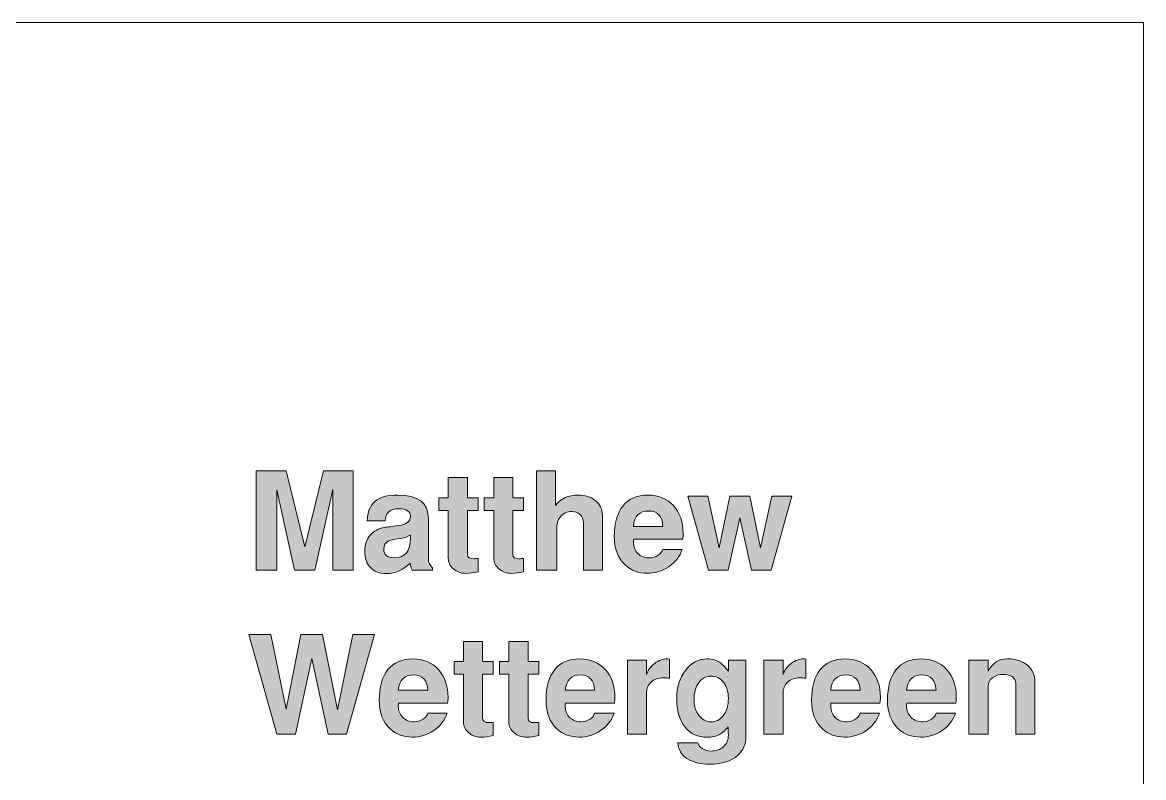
# Model space of a CAD drawing. Header units: inches. Extents: x 1.03 to 7.31, y -7.43 to -0.85.
# Drawn here: x 5.94 to 7.309, y -1.769 to -0.848 of the extents above; entities that cross this region are included whole.
import ezdxf

# ---------------------------------------------------------------- set-up
doc = ezdxf.new("R2010")
doc.units = ezdxf.units.IN
doc.header["$MEASUREMENT"] = 0
doc.layers.add('Layer 1', color=7, linetype='Continuous')

# ---------------------------------------------------------------- blocks, each defined once
blk = doc.blocks.new('block 15')
at = {"layer": 'Layer 1', "true_color": 0xed1f24}
h = blk.add_hatch(color=240, dxfattribs=at)
h.dxf.hatch_style = 2
h.paths.add_polyline_path([(6.3436, -1.5163), (6.3186, -1.5163), (6.3186, -1.4176), (6.2969, -1.5163), (6.2719, -1.5163), (6.2502, -1.4181), (6.2502, -1.5163), (6.2252, -1.5163), (6.2252, -1.3948), (6.2618, -1.3948), (6.2844, -1.4878), (6.3072, -1.3948), (6.3436, -1.3948)])
h = blk.add_hatch(color=240, dxfattribs=at)
h.dxf.hatch_style = 2
edge = h.paths.add_edge_path()
edge.add_spline(control_points=[(6.6479, -1.5163), (6.6479, -1.5163), (6.6246, -1.5163), (6.6246, -1.5163), (6.6246, -1.5163), (6.6246, -1.4587), (6.6246, -1.4587), (6.6246, -1.4543), (6.6232, -1.4509), (6.6206, -1.4484), (6.6179, -1.4459), (6.6145, -1.4446), (6.6104, -1.4446), (6.6052, -1.4446), (6.6008, -1.4464), (6.5974, -1.4501), (6.5939, -1.4537), (6.5922, -1.4582), (6.5922, -1.4637), (6.5922, -1.4637), (6.5922, -1.5163), (6.5922, -1.5163), (6.5922, -1.5163), (6.5672, -1.5163), (6.5672, -1.5163), (6.5672, -1.5163), (6.5672, -1.3948), (6.5672, -1.3948), (6.5672, -1.3948), (6.5906, -1.3948), (6.5906, -1.3948), (6.5906, -1.3948), (6.5906, -1.4373), (6.5906, -1.4373), (6.5969, -1.4288), (6.6062, -1.4245), (6.6186, -1.4245), (6.6267, -1.4245), (6.6335, -1.4266), (6.6391, -1.431), (6.6449, -1.4356), (6.6479, -1.4417), (6.6479, -1.4493), (6.6479, -1.4493), (6.6479, -1.5163), (6.6479, -1.5163)], knot_values=[0, 0, 0, 0, 1, 1, 1, 2, 2, 2, 3, 3, 3, 4, 4, 4, 5, 5, 5, 6, 6, 6, 7, 7, 7, 8, 8, 8, 9, 9, 9, 10, 10, 10, 11, 11, 11, 12, 12, 12, 13, 13, 13, 14, 14, 14, 15, 15, 15, 15], degree=3, periodic=1)
h = blk.add_hatch(color=240, dxfattribs=at)
h.dxf.hatch_style = 2
edge = h.paths.add_edge_path()
edge.add_spline(control_points=[(6.4961, -1.5181), (6.4906, -1.5195), (6.4857, -1.5201), (6.4812, -1.5201), (6.4753, -1.5201), (6.4703, -1.5183), (6.4661, -1.5147), (6.4618, -1.5111), (6.4597, -1.5068), (6.4597, -1.5018), (6.4597, -1.5018), (6.4597, -1.4433), (6.4597, -1.4433), (6.4597, -1.4433), (6.4482, -1.4433), (6.4482, -1.4433), (6.4482, -1.4433), (6.4482, -1.4278), (6.4482, -1.4278), (6.4482, -1.4278), (6.4597, -1.4278), (6.4597, -1.4278), (6.4597, -1.4278), (6.4597, -1.4033), (6.4597, -1.4033), (6.4597, -1.4033), (6.4831, -1.4033), (6.4831, -1.4033), (6.4831, -1.4033), (6.4831, -1.4278), (6.4831, -1.4278), (6.4831, -1.4278), (6.4961, -1.4278), (6.4961, -1.4278), (6.4961, -1.4278), (6.4961, -1.4433), (6.4961, -1.4433), (6.4961, -1.4433), (6.4831, -1.4433), (6.4831, -1.4433), (6.4831, -1.4433), (6.4831, -1.4971), (6.4831, -1.4971), (6.4831, -1.5006), (6.4857, -1.5023), (6.4909, -1.5023), (6.4921, -1.5022), (6.4938, -1.5021), (6.4961, -1.502), (6.4961, -1.502), (6.4961, -1.5181), (6.4961, -1.5181)], knot_values=[0, 0, 0, 0, 1, 1, 1, 2, 2, 2, 3, 3, 3, 4, 4, 4, 5, 5, 5, 6, 6, 6, 7, 7, 7, 8, 8, 8, 9, 9, 9, 10, 10, 10, 11, 11, 11, 12, 12, 12, 13, 13, 13, 14, 14, 14, 15, 15, 15, 16, 16, 16, 17, 17, 17, 17], degree=3, periodic=1)
h = blk.add_hatch(color=240, dxfattribs=at)
h.dxf.hatch_style = 2
edge = h.paths.add_edge_path()
edge.add_spline(control_points=[(6.5516, -1.5181), (6.5461, -1.5195), (6.5412, -1.5201), (6.5367, -1.5201), (6.5308, -1.5201), (6.5258, -1.5183), (6.5216, -1.5147), (6.5173, -1.5111), (6.5152, -1.5068), (6.5152, -1.5018), (6.5152, -1.5018), (6.5152, -1.4433), (6.5152, -1.4433), (6.5152, -1.4433), (6.5037, -1.4433), (6.5037, -1.4433), (6.5037, -1.4433), (6.5037, -1.4278), (6.5037, -1.4278), (6.5037, -1.4278), (6.5152, -1.4278), (6.5152, -1.4278), (6.5152, -1.4278), (6.5152, -1.4033), (6.5152, -1.4033), (6.5152, -1.4033), (6.5386, -1.4033), (6.5386, -1.4033), (6.5386, -1.4033), (6.5386, -1.4278), (6.5386, -1.4278), (6.5386, -1.4278), (6.5516, -1.4278), (6.5516, -1.4278), (6.5516, -1.4278), (6.5516, -1.4433), (6.5516, -1.4433), (6.5516, -1.4433), (6.5386, -1.4433), (6.5386, -1.4433), (6.5386, -1.4433), (6.5386, -1.4971), (6.5386, -1.4971), (6.5386, -1.5006), (6.5412, -1.5023), (6.5464, -1.5023), (6.5476, -1.5022), (6.5493, -1.5021), (6.5516, -1.502), (6.5516, -1.502), (6.5516, -1.5181), (6.5516, -1.5181)], knot_values=[0, 0, 0, 0, 1, 1, 1, 2, 2, 2, 3, 3, 3, 4, 4, 4, 5, 5, 5, 6, 6, 6, 7, 7, 7, 8, 8, 8, 9, 9, 9, 10, 10, 10, 11, 11, 11, 12, 12, 12, 13, 13, 13, 14, 14, 14, 15, 15, 15, 16, 16, 16, 17, 17, 17, 17], degree=3, periodic=1)
h = blk.add_hatch(color=240, dxfattribs=at)
h.dxf.hatch_style = 2
edge = h.paths.add_edge_path()
edge.add_spline(control_points=[(6.4406, -1.5163), (6.4406, -1.5163), (6.4157, -1.5163), (6.4157, -1.5163), (6.4146, -1.5145), (6.4138, -1.5116), (6.4132, -1.5075), (6.4047, -1.516), (6.3951, -1.5203), (6.3844, -1.5203), (6.3757, -1.5203), (6.3691, -1.5179), (6.3646, -1.5131), (6.36, -1.5082), (6.3577, -1.5014), (6.3577, -1.4925), (6.3577, -1.4851), (6.3599, -1.4789), (6.3642, -1.4736), (6.3686, -1.4684), (6.3744, -1.4653), (6.3817, -1.4641), (6.3852, -1.4637), (6.391, -1.4629), (6.3992, -1.4618), (6.4041, -1.461), (6.4076, -1.4598), (6.4098, -1.4582), (6.412, -1.4566), (6.4132, -1.454), (6.4134, -1.4505), (6.4137, -1.4444), (6.4089, -1.4413), (6.3989, -1.4413), (6.3884, -1.4413), (6.3831, -1.4462), (6.3827, -1.456), (6.3827, -1.456), (6.3606, -1.456), (6.3606, -1.456), (6.361, -1.4453), (6.3642, -1.4374), (6.3701, -1.4322), (6.3761, -1.4271), (6.3854, -1.4245), (6.3981, -1.4245), (6.4229, -1.4245), (6.4354, -1.4341), (6.4354, -1.4533), (6.4354, -1.4533), (6.4354, -1.5031), (6.4354, -1.5031), (6.4354, -1.507), (6.4371, -1.5104), (6.4406, -1.5133), (6.4406, -1.5133), (6.4406, -1.5163), (6.4406, -1.5163)], knot_values=[0, 0, 0, 0, 1, 1, 1, 2, 2, 2, 3, 3, 3, 4, 4, 4, 5, 5, 5, 6, 6, 6, 7, 7, 7, 8, 8, 8, 9, 9, 9, 10, 10, 10, 11, 11, 11, 12, 12, 12, 13, 13, 13, 14, 14, 14, 15, 15, 15, 16, 16, 16, 17, 17, 17, 18, 18, 18, 19, 19, 19, 19], degree=3, periodic=1)
edge = h.paths.add_edge_path()
edge.add_spline(control_points=[(6.4134, -1.477), (6.4134, -1.477), (6.4134, -1.4735), (6.4134, -1.4735), (6.41, -1.4754), (6.4066, -1.4765), (6.4032, -1.477), (6.395, -1.478), (6.3896, -1.4792), (6.3868, -1.4806), (6.3828, -1.4825), (6.3809, -1.4859), (6.3809, -1.4906), (6.3809, -1.4975), (6.3852, -1.501), (6.3938, -1.501), (6.4069, -1.501), (6.4134, -1.493), (6.4134, -1.477)], knot_values=[0, 0, 0, 0, 1, 1, 1, 2, 2, 2, 3, 3, 3, 4, 4, 4, 5, 5, 5, 6, 6, 6, 6], degree=3, periodic=1)
h = blk.add_hatch(color=240, dxfattribs=at)
h.dxf.hatch_style = 2
edge = h.paths.add_edge_path()
edge.add_spline(control_points=[(6.7464, -1.4713), (6.7464, -1.474), (6.7462, -1.4764), (6.7459, -1.4785), (6.7459, -1.4785), (6.6861, -1.4785), (6.6861, -1.4785), (6.6858, -1.4791), (6.6857, -1.4802), (6.6857, -1.4816), (6.6857, -1.4875), (6.6875, -1.4923), (6.6912, -1.4959), (6.6948, -1.4995), (6.6995, -1.5013), (6.7054, -1.5013), (6.7092, -1.5013), (6.7128, -1.5002), (6.7161, -1.498), (6.7191, -1.4959), (6.721, -1.4935), (6.7217, -1.4908), (6.7217, -1.4908), (6.7454, -1.4908), (6.7454, -1.4908), (6.7423, -1.4996), (6.7368, -1.5066), (6.729, -1.512), (6.7211, -1.5173), (6.7124, -1.52), (6.7027, -1.52), (6.6919, -1.52), (6.6829, -1.5166), (6.6756, -1.5098), (6.6668, -1.5017), (6.6624, -1.4901), (6.6624, -1.475), (6.6624, -1.4587), (6.6659, -1.4463), (6.673, -1.4376), (6.68, -1.4288), (6.6902, -1.4245), (6.7034, -1.4245), (6.7163, -1.4245), (6.7267, -1.4288), (6.7346, -1.4374), (6.7424, -1.446), (6.7464, -1.4573), (6.7464, -1.4713)], knot_values=[0, 0, 0, 0, 1, 1, 1, 2, 2, 2, 3, 3, 3, 4, 4, 4, 5, 5, 5, 6, 6, 6, 7, 7, 7, 8, 8, 8, 9, 9, 9, 10, 10, 10, 11, 11, 11, 12, 12, 12, 13, 13, 13, 14, 14, 14, 15, 15, 15, 16, 16, 16, 16], degree=3, periodic=1)
edge = h.paths.add_edge_path()
edge.add_spline(control_points=[(6.7217, -1.4628), (6.721, -1.4502), (6.7152, -1.444), (6.7042, -1.444), (6.6931, -1.444), (6.687, -1.4502), (6.6857, -1.4628), (6.6857, -1.4628), (6.7217, -1.4628), (6.7217, -1.4628)], knot_values=[0, 0, 0, 0, 1, 1, 1, 2, 2, 2, 3, 3, 3, 3], degree=3, periodic=1)
h = blk.add_hatch(color=240, dxfattribs=at)
h.dxf.hatch_style = 2
h.paths.add_polyline_path([(6.8791, -1.426), (6.8539, -1.5163), (6.8299, -1.5163), (6.8157, -1.4525), (6.8014, -1.5163), (6.7774, -1.5163), (6.7522, -1.426), (6.7764, -1.426), (6.7904, -1.4891), (6.8035, -1.426), (6.8277, -1.426), (6.8409, -1.489), (6.8549, -1.426)])
h = blk.add_hatch(color=240, dxfattribs=at)
h.dxf.hatch_style = 2
h.paths.add_polyline_path([(6.3696, -1.5948), (6.3356, -1.7163), (6.3131, -1.7163), (6.293, -1.6239), (6.273, -1.7163), (6.2504, -1.7163), (6.2164, -1.5948), (6.2429, -1.5948), (6.2616, -1.6858), (6.2797, -1.5948), (6.3062, -1.5948), (6.3244, -1.6868), (6.3431, -1.5948)])
h = blk.add_hatch(color=240, dxfattribs=at)
h.dxf.hatch_style = 2
edge = h.paths.add_edge_path()
edge.add_spline(control_points=[(6.5146, -1.7181), (6.5091, -1.7195), (6.5042, -1.7201), (6.4997, -1.7201), (6.4938, -1.7201), (6.4888, -1.7183), (6.4846, -1.7147), (6.4803, -1.7111), (6.4782, -1.7068), (6.4782, -1.7018), (6.4782, -1.7018), (6.4782, -1.6433), (6.4782, -1.6433), (6.4782, -1.6433), (6.4667, -1.6433), (6.4667, -1.6433), (6.4667, -1.6433), (6.4667, -1.6278), (6.4667, -1.6278), (6.4667, -1.6278), (6.4782, -1.6278), (6.4782, -1.6278), (6.4782, -1.6278), (6.4782, -1.6033), (6.4782, -1.6033), (6.4782, -1.6033), (6.5016, -1.6033), (6.5016, -1.6033), (6.5016, -1.6033), (6.5016, -1.6278), (6.5016, -1.6278), (6.5016, -1.6278), (6.5146, -1.6278), (6.5146, -1.6278), (6.5146, -1.6278), (6.5146, -1.6433), (6.5146, -1.6433), (6.5146, -1.6433), (6.5016, -1.6433), (6.5016, -1.6433), (6.5016, -1.6433), (6.5016, -1.6971), (6.5016, -1.6971), (6.5016, -1.7006), (6.5042, -1.7023), (6.5094, -1.7023), (6.5106, -1.7022), (6.5123, -1.7021), (6.5146, -1.702), (6.5146, -1.702), (6.5146, -1.7181), (6.5146, -1.7181)], knot_values=[0, 0, 0, 0, 1, 1, 1, 2, 2, 2, 3, 3, 3, 4, 4, 4, 5, 5, 5, 6, 6, 6, 7, 7, 7, 8, 8, 8, 9, 9, 9, 10, 10, 10, 11, 11, 11, 12, 12, 12, 13, 13, 13, 14, 14, 14, 15, 15, 15, 16, 16, 16, 17, 17, 17, 17], degree=3, periodic=1)
h = blk.add_hatch(color=240, dxfattribs=at)
h.dxf.hatch_style = 2
edge = h.paths.add_edge_path()
edge.add_spline(control_points=[(6.5701, -1.7181), (6.5646, -1.7195), (6.5597, -1.7201), (6.5552, -1.7201), (6.5493, -1.7201), (6.5443, -1.7183), (6.5401, -1.7147), (6.5358, -1.7111), (6.5337, -1.7068), (6.5337, -1.7018), (6.5337, -1.7018), (6.5337, -1.6433), (6.5337, -1.6433), (6.5337, -1.6433), (6.5222, -1.6433), (6.5222, -1.6433), (6.5222, -1.6433), (6.5222, -1.6278), (6.5222, -1.6278), (6.5222, -1.6278), (6.5337, -1.6278), (6.5337, -1.6278), (6.5337, -1.6278), (6.5337, -1.6033), (6.5337, -1.6033), (6.5337, -1.6033), (6.5571, -1.6033), (6.5571, -1.6033), (6.5571, -1.6033), (6.5571, -1.6278), (6.5571, -1.6278), (6.5571, -1.6278), (6.5701, -1.6278), (6.5701, -1.6278), (6.5701, -1.6278), (6.5701, -1.6433), (6.5701, -1.6433), (6.5701, -1.6433), (6.5571, -1.6433), (6.5571, -1.6433), (6.5571, -1.6433), (6.5571, -1.6971), (6.5571, -1.6971), (6.5571, -1.7006), (6.5597, -1.7023), (6.5649, -1.7023), (6.5661, -1.7022), (6.5678, -1.7021), (6.5701, -1.702), (6.5701, -1.702), (6.5701, -1.7181), (6.5701, -1.7181)], knot_values=[0, 0, 0, 0, 1, 1, 1, 2, 2, 2, 3, 3, 3, 4, 4, 4, 5, 5, 5, 6, 6, 6, 7, 7, 7, 8, 8, 8, 9, 9, 9, 10, 10, 10, 11, 11, 11, 12, 12, 12, 13, 13, 13, 14, 14, 14, 15, 15, 15, 16, 16, 16, 17, 17, 17, 17], degree=3, periodic=1)
h = blk.add_hatch(color=240, dxfattribs=at)
h.dxf.hatch_style = 2
edge = h.paths.add_edge_path()
edge.add_spline(control_points=[(6.4594, -1.6713), (6.4594, -1.674), (6.4592, -1.6764), (6.4589, -1.6785), (6.4589, -1.6785), (6.3991, -1.6785), (6.3991, -1.6785), (6.3988, -1.6791), (6.3987, -1.6802), (6.3987, -1.6816), (6.3987, -1.6875), (6.4005, -1.6923), (6.4042, -1.6959), (6.4078, -1.6995), (6.4125, -1.7013), (6.4184, -1.7013), (6.4222, -1.7013), (6.4258, -1.7002), (6.4291, -1.698), (6.4321, -1.6959), (6.434, -1.6935), (6.4347, -1.6908), (6.4347, -1.6908), (6.4584, -1.6908), (6.4584, -1.6908), (6.4553, -1.6996), (6.4498, -1.7066), (6.442, -1.712), (6.4341, -1.7173), (6.4254, -1.72), (6.4157, -1.72), (6.4049, -1.72), (6.3959, -1.7166), (6.3886, -1.7098), (6.3798, -1.7017), (6.3754, -1.6901), (6.3754, -1.675), (6.3754, -1.6587), (6.3789, -1.6463), (6.386, -1.6376), (6.393, -1.6288), (6.4032, -1.6245), (6.4164, -1.6245), (6.4293, -1.6245), (6.4397, -1.6288), (6.4476, -1.6374), (6.4554, -1.646), (6.4594, -1.6573), (6.4594, -1.6713)], knot_values=[0, 0, 0, 0, 1, 1, 1, 2, 2, 2, 3, 3, 3, 4, 4, 4, 5, 5, 5, 6, 6, 6, 7, 7, 7, 8, 8, 8, 9, 9, 9, 10, 10, 10, 11, 11, 11, 12, 12, 12, 13, 13, 13, 14, 14, 14, 15, 15, 15, 16, 16, 16, 16], degree=3, periodic=1)
edge = h.paths.add_edge_path()
edge.add_spline(control_points=[(6.4347, -1.6628), (6.434, -1.6502), (6.4282, -1.644), (6.4172, -1.644), (6.4061, -1.644), (6.4, -1.6502), (6.3987, -1.6628), (6.3987, -1.6628), (6.4347, -1.6628), (6.4347, -1.6628)], knot_values=[0, 0, 0, 0, 1, 1, 1, 2, 2, 2, 3, 3, 3, 3], degree=3, periodic=1)
h = blk.add_hatch(color=240, dxfattribs=at)
h.dxf.hatch_style = 2
edge = h.paths.add_edge_path()
edge.add_spline(control_points=[(6.6631, -1.6713), (6.6631, -1.674), (6.6629, -1.6764), (6.6626, -1.6785), (6.6626, -1.6785), (6.6027, -1.6785), (6.6027, -1.6785), (6.6025, -1.6791), (6.6024, -1.6802), (6.6024, -1.6816), (6.6024, -1.6875), (6.6042, -1.6923), (6.6078, -1.6959), (6.6115, -1.6995), (6.6162, -1.7013), (6.622, -1.7013), (6.6259, -1.7013), (6.6295, -1.7002), (6.6328, -1.698), (6.6357, -1.6959), (6.6376, -1.6935), (6.6384, -1.6908), (6.6384, -1.6908), (6.6621, -1.6908), (6.6621, -1.6908), (6.6589, -1.6996), (6.6535, -1.7066), (6.6456, -1.712), (6.6378, -1.7173), (6.6291, -1.72), (6.6194, -1.72), (6.6086, -1.72), (6.5996, -1.7166), (6.5922, -1.7098), (6.5834, -1.7017), (6.5791, -1.6901), (6.5791, -1.675), (6.5791, -1.6587), (6.5826, -1.6463), (6.5896, -1.6376), (6.5967, -1.6288), (6.6068, -1.6245), (6.6201, -1.6245), (6.6329, -1.6245), (6.6433, -1.6288), (6.6512, -1.6374), (6.6591, -1.646), (6.6631, -1.6573), (6.6631, -1.6713)], knot_values=[0, 0, 0, 0, 1, 1, 1, 2, 2, 2, 3, 3, 3, 4, 4, 4, 5, 5, 5, 6, 6, 6, 7, 7, 7, 8, 8, 8, 9, 9, 9, 10, 10, 10, 11, 11, 11, 12, 12, 12, 13, 13, 13, 14, 14, 14, 15, 15, 15, 16, 16, 16, 16], degree=3, periodic=1)
edge = h.paths.add_edge_path()
edge.add_spline(control_points=[(6.6384, -1.6628), (6.6377, -1.6502), (6.6319, -1.644), (6.6209, -1.644), (6.6098, -1.644), (6.6036, -1.6502), (6.6024, -1.6628), (6.6024, -1.6628), (6.6384, -1.6628), (6.6384, -1.6628)], knot_values=[0, 0, 0, 0, 1, 1, 1, 2, 2, 2, 3, 3, 3, 3], degree=3, periodic=1)
h = blk.add_hatch(color=240, dxfattribs=at)
h.dxf.hatch_style = 2
edge = h.paths.add_edge_path()
edge.add_spline(control_points=[(6.7296, -1.6481), (6.7264, -1.6478), (6.7242, -1.6476), (6.7227, -1.6476), (6.7162, -1.6476), (6.711, -1.6494), (6.7073, -1.6529), (6.7036, -1.6564), (6.7017, -1.6608), (6.7017, -1.6661), (6.7017, -1.6661), (6.7017, -1.7163), (6.7017, -1.7163), (6.7017, -1.7163), (6.6784, -1.7163), (6.6784, -1.7163), (6.6784, -1.7163), (6.6784, -1.626), (6.6784, -1.626), (6.6784, -1.626), (6.7017, -1.626), (6.7017, -1.626), (6.7017, -1.626), (6.7017, -1.6435), (6.7017, -1.6435), (6.7034, -1.6381), (6.7067, -1.6336), (6.7117, -1.63), (6.7167, -1.6263), (6.7217, -1.6245), (6.7267, -1.6245), (6.7273, -1.6245), (6.7282, -1.6246), (6.7296, -1.6248), (6.7296, -1.6248), (6.7296, -1.6481), (6.7296, -1.6481)], knot_values=[0, 0, 0, 0, 1, 1, 1, 2, 2, 2, 3, 3, 3, 4, 4, 4, 5, 5, 5, 6, 6, 6, 7, 7, 7, 8, 8, 8, 9, 9, 9, 10, 10, 10, 11, 11, 11, 12, 12, 12, 12], degree=3, periodic=1)
h = blk.add_hatch(color=240, dxfattribs=at)
h.dxf.hatch_style = 2
edge = h.paths.add_edge_path()
edge.add_spline(control_points=[(6.8231, -1.7196), (6.8231, -1.7286), (6.8197, -1.7362), (6.8129, -1.7423), (6.805, -1.7494), (6.7937, -1.753), (6.7791, -1.753), (6.7672, -1.753), (6.7578, -1.7507), (6.751, -1.7461), (6.7441, -1.7414), (6.7404, -1.735), (6.7399, -1.7268), (6.7399, -1.7268), (6.7644, -1.7268), (6.7644, -1.7268), (6.7649, -1.7295), (6.7667, -1.7318), (6.7697, -1.7339), (6.7727, -1.7359), (6.7763, -1.737), (6.7804, -1.737), (6.7867, -1.737), (6.7918, -1.7352), (6.7957, -1.7317), (6.7996, -1.7282), (6.8016, -1.7236), (6.8016, -1.7178), (6.8016, -1.7118), (6.8015, -1.7083), (6.8014, -1.7073), (6.7977, -1.7119), (6.7942, -1.715), (6.7908, -1.7168), (6.7868, -1.719), (6.7817, -1.7201), (6.7756, -1.7201), (6.7644, -1.7201), (6.7555, -1.7161), (6.7489, -1.708), (6.742, -1.6995), (6.7386, -1.6879), (6.7386, -1.6731), (6.7386, -1.6594), (6.7421, -1.6478), (6.7493, -1.6385), (6.7564, -1.6291), (6.7653, -1.6245), (6.7758, -1.6245), (6.7817, -1.6245), (6.7868, -1.6259), (6.791, -1.6286), (6.7941, -1.6307), (6.7976, -1.6344), (6.8016, -1.6395), (6.8016, -1.6395), (6.8016, -1.626), (6.8016, -1.626), (6.8016, -1.626), (6.8231, -1.626), (6.8231, -1.626), (6.8231, -1.626), (6.8231, -1.7196), (6.8231, -1.7196)], knot_values=[0, 0, 0, 0, 1, 1, 1, 2, 2, 2, 3, 3, 3, 4, 4, 4, 5, 5, 5, 6, 6, 6, 7, 7, 7, 8, 8, 8, 9, 9, 9, 10, 10, 10, 11, 11, 11, 12, 12, 12, 13, 13, 13, 14, 14, 14, 15, 15, 15, 16, 16, 16, 17, 17, 17, 18, 18, 18, 19, 19, 19, 20, 20, 20, 21, 21, 21, 21], degree=3, periodic=1)
edge = h.paths.add_edge_path()
edge.add_spline(control_points=[(6.8016, -1.6725), (6.8016, -1.6647), (6.7996, -1.6582), (6.7956, -1.6531), (6.7916, -1.648), (6.7865, -1.6455), (6.7804, -1.6455), (6.7742, -1.6455), (6.7692, -1.6482), (6.7654, -1.6536), (6.7616, -1.6589), (6.7597, -1.6659), (6.7597, -1.6743), (6.7597, -1.682), (6.7617, -1.6884), (6.7656, -1.6935), (6.7696, -1.6987), (6.7744, -1.7013), (6.7801, -1.7013), (6.7863, -1.7013), (6.7913, -1.6989), (6.7952, -1.6941), (6.7994, -1.6889), (6.8016, -1.6817), (6.8016, -1.6725)], knot_values=[0, 0, 0, 0, 1, 1, 1, 2, 2, 2, 3, 3, 3, 4, 4, 4, 5, 5, 5, 6, 6, 6, 7, 7, 7, 8, 8, 8, 8], degree=3, periodic=1)
h = blk.add_hatch(color=240, dxfattribs=at)
h.dxf.hatch_style = 2
edge = h.paths.add_edge_path()
edge.add_spline(control_points=[(6.8962, -1.6481), (6.8931, -1.6478), (6.8908, -1.6476), (6.8894, -1.6476), (6.8828, -1.6476), (6.8777, -1.6494), (6.874, -1.6529), (6.8702, -1.6564), (6.8684, -1.6608), (6.8684, -1.6661), (6.8684, -1.6661), (6.8684, -1.7163), (6.8684, -1.7163), (6.8684, -1.7163), (6.8451, -1.7163), (6.8451, -1.7163), (6.8451, -1.7163), (6.8451, -1.626), (6.8451, -1.626), (6.8451, -1.626), (6.8684, -1.626), (6.8684, -1.626), (6.8684, -1.626), (6.8684, -1.6435), (6.8684, -1.6435), (6.8701, -1.6381), (6.8734, -1.6336), (6.8784, -1.63), (6.8834, -1.6263), (6.8884, -1.6245), (6.8934, -1.6245), (6.8939, -1.6245), (6.8949, -1.6246), (6.8962, -1.6248), (6.8962, -1.6248), (6.8962, -1.6481), (6.8962, -1.6481)], knot_values=[0, 0, 0, 0, 1, 1, 1, 2, 2, 2, 3, 3, 3, 4, 4, 4, 5, 5, 5, 6, 6, 6, 7, 7, 7, 8, 8, 8, 9, 9, 9, 10, 10, 10, 11, 11, 11, 12, 12, 12, 12], degree=3, periodic=1)
h = blk.add_hatch(color=240, dxfattribs=at)
h.dxf.hatch_style = 2
edge = h.paths.add_edge_path()
edge.add_spline(control_points=[(6.9872, -1.6713), (6.9872, -1.674), (6.9871, -1.6764), (6.9867, -1.6785), (6.9867, -1.6785), (6.9269, -1.6785), (6.9269, -1.6785), (6.9267, -1.6791), (6.9266, -1.6802), (6.9266, -1.6816), (6.9266, -1.6875), (6.9284, -1.6923), (6.932, -1.6959), (6.9356, -1.6995), (6.9404, -1.7013), (6.9462, -1.7013), (6.9501, -1.7013), (6.9536, -1.7002), (6.9569, -1.698), (6.9599, -1.6959), (6.9618, -1.6935), (6.9626, -1.6908), (6.9626, -1.6908), (6.9862, -1.6908), (6.9862, -1.6908), (6.9831, -1.6996), (6.9776, -1.7066), (6.9698, -1.712), (6.962, -1.7173), (6.9532, -1.72), (6.9436, -1.72), (6.9328, -1.72), (6.9237, -1.7166), (6.9164, -1.7098), (6.9076, -1.7017), (6.9032, -1.6901), (6.9032, -1.675), (6.9032, -1.6587), (6.9067, -1.6463), (6.9138, -1.6376), (6.9209, -1.6288), (6.931, -1.6245), (6.9442, -1.6245), (6.9571, -1.6245), (6.9675, -1.6288), (6.9754, -1.6374), (6.9833, -1.646), (6.9872, -1.6573), (6.9872, -1.6713)], knot_values=[0, 0, 0, 0, 1, 1, 1, 2, 2, 2, 3, 3, 3, 4, 4, 4, 5, 5, 5, 6, 6, 6, 7, 7, 7, 8, 8, 8, 9, 9, 9, 10, 10, 10, 11, 11, 11, 12, 12, 12, 13, 13, 13, 14, 14, 14, 15, 15, 15, 16, 16, 16, 16], degree=3, periodic=1)
edge = h.paths.add_edge_path()
edge.add_spline(control_points=[(6.9626, -1.6628), (6.9619, -1.6502), (6.956, -1.644), (6.9451, -1.644), (6.934, -1.644), (6.9278, -1.6502), (6.9266, -1.6628), (6.9266, -1.6628), (6.9626, -1.6628), (6.9626, -1.6628)], knot_values=[0, 0, 0, 0, 1, 1, 1, 2, 2, 2, 3, 3, 3, 3], degree=3, periodic=1)
h = blk.add_hatch(color=240, dxfattribs=at)
h.dxf.hatch_style = 2
edge = h.paths.add_edge_path()
edge.add_spline(control_points=[(7.0799, -1.6713), (7.0799, -1.674), (7.0797, -1.6764), (7.0794, -1.6785), (7.0794, -1.6785), (7.0196, -1.6785), (7.0196, -1.6785), (7.0193, -1.6791), (7.0192, -1.6802), (7.0192, -1.6816), (7.0192, -1.6875), (7.021, -1.6923), (7.0247, -1.6959), (7.0283, -1.6995), (7.033, -1.7013), (7.0389, -1.7013), (7.0427, -1.7013), (7.0463, -1.7002), (7.0496, -1.698), (7.0526, -1.6959), (7.0545, -1.6935), (7.0552, -1.6908), (7.0552, -1.6908), (7.0789, -1.6908), (7.0789, -1.6908), (7.0758, -1.6996), (7.0703, -1.7066), (7.0625, -1.712), (7.0546, -1.7173), (7.0459, -1.72), (7.0362, -1.72), (7.0254, -1.72), (7.0164, -1.7166), (7.0091, -1.7098), (7.0003, -1.7017), (6.9959, -1.6901), (6.9959, -1.675), (6.9959, -1.6587), (6.9994, -1.6463), (7.0065, -1.6376), (7.0135, -1.6288), (7.0237, -1.6245), (7.0369, -1.6245), (7.0498, -1.6245), (7.0602, -1.6288), (7.0681, -1.6374), (7.0759, -1.646), (7.0799, -1.6573), (7.0799, -1.6713)], knot_values=[0, 0, 0, 0, 1, 1, 1, 2, 2, 2, 3, 3, 3, 4, 4, 4, 5, 5, 5, 6, 6, 6, 7, 7, 7, 8, 8, 8, 9, 9, 9, 10, 10, 10, 11, 11, 11, 12, 12, 12, 13, 13, 13, 14, 14, 14, 15, 15, 15, 16, 16, 16, 16], degree=3, periodic=1)
edge = h.paths.add_edge_path()
edge.add_spline(control_points=[(7.0552, -1.6628), (7.0545, -1.6502), (7.0487, -1.644), (7.0377, -1.644), (7.0266, -1.644), (7.0205, -1.6502), (7.0192, -1.6628), (7.0192, -1.6628), (7.0552, -1.6628), (7.0552, -1.6628)], knot_values=[0, 0, 0, 0, 1, 1, 1, 2, 2, 2, 3, 3, 3, 3], degree=3, periodic=1)
h = blk.add_hatch(color=240, dxfattribs=at)
h.dxf.hatch_style = 2
edge = h.paths.add_edge_path()
edge.add_spline(control_points=[(7.1759, -1.7163), (7.1759, -1.7163), (7.1525, -1.7163), (7.1525, -1.7163), (7.1525, -1.7163), (7.1525, -1.6543), (7.1525, -1.6543), (7.1525, -1.651), (7.1512, -1.6483), (7.1484, -1.6464), (7.1456, -1.6444), (7.1418, -1.6435), (7.1371, -1.6435), (7.1318, -1.6435), (7.1275, -1.6449), (7.124, -1.6476), (7.1205, -1.6504), (7.1187, -1.6539), (7.1187, -1.6581), (7.1187, -1.6581), (7.1187, -1.7163), (7.1187, -1.7163), (7.1187, -1.7163), (7.0954, -1.7163), (7.0954, -1.7163), (7.0954, -1.7163), (7.0954, -1.626), (7.0954, -1.626), (7.0954, -1.626), (7.1187, -1.626), (7.1187, -1.626), (7.1187, -1.626), (7.1187, -1.6395), (7.1187, -1.6395), (7.1239, -1.6295), (7.1318, -1.6245), (7.1424, -1.6245), (7.1525, -1.6245), (7.1606, -1.6271), (7.1667, -1.6323), (7.1728, -1.6375), (7.1759, -1.6444), (7.1759, -1.653), (7.1759, -1.653), (7.1759, -1.7163), (7.1759, -1.7163)], knot_values=[0, 0, 0, 0, 1, 1, 1, 2, 2, 2, 3, 3, 3, 4, 4, 4, 5, 5, 5, 6, 6, 6, 7, 7, 7, 8, 8, 8, 9, 9, 9, 10, 10, 10, 11, 11, 11, 12, 12, 12, 13, 13, 13, 14, 14, 14, 15, 15, 15, 15], degree=3, periodic=1)
at = {"layer": 'Layer 1', "lineweight": 0}
for points in [[(6.3436, -1.5163), (6.3186, -1.5163), (6.3186, -1.4176), (6.2969, -1.5163), (6.2719, -1.5163), (6.2502, -1.4181), (6.2502, -1.5163), (6.2252, -1.5163), (6.2252, -1.3948), (6.2618, -1.3948), (6.2844, -1.4878), (6.3072, -1.3948), (6.3436, -1.3948), (6.3436, -1.5163)], [(6.8791, -1.426), (6.8539, -1.5163), (6.8299, -1.5163), (6.8157, -1.4525), (6.8014, -1.5163), (6.7774, -1.5163), (6.7522, -1.426), (6.7764, -1.426), (6.7904, -1.4891), (6.8035, -1.426), (6.8277, -1.426), (6.8409, -1.489), (6.8549, -1.426), (6.8791, -1.426)], [(6.3696, -1.5948), (6.3356, -1.7163), (6.3131, -1.7163), (6.293, -1.6239), (6.273, -1.7163), (6.2504, -1.7163), (6.2164, -1.5948), (6.2429, -1.5948), (6.2616, -1.6858), (6.2797, -1.5948), (6.3062, -1.5948), (6.3244, -1.6868), (6.3431, -1.5948), (6.3696, -1.5948)]]:
    blk.add_lwpolyline(points, dxfattribs=at)
for points, knots in [([(6.6479, -1.5163), (6.6479, -1.5163), (6.6246, -1.5163), (6.6246, -1.5163), (6.6246, -1.5163), (6.6246, -1.4587), (6.6246, -1.4587), (6.6246, -1.4543), (6.6232, -1.4509), (6.6206, -1.4484), (6.6179, -1.4459), (6.6145, -1.4446), (6.6104, -1.4446), (6.6052, -1.4446), (6.6008, -1.4464), (6.5974, -1.4501), (6.5939, -1.4537), (6.5922, -1.4582), (6.5922, -1.4637), (6.5922, -1.4637), (6.5922, -1.5163), (6.5922, -1.5163), (6.5922, -1.5163), (6.5672, -1.5163), (6.5672, -1.5163), (6.5672, -1.5163), (6.5672, -1.3948), (6.5672, -1.3948), (6.5672, -1.3948), (6.5906, -1.3948), (6.5906, -1.3948), (6.5906, -1.3948), (6.5906, -1.4373), (6.5906, -1.4373), (6.5969, -1.4288), (6.6062, -1.4245), (6.6186, -1.4245), (6.6267, -1.4245), (6.6335, -1.4266), (6.6391, -1.431), (6.6449, -1.4356), (6.6479, -1.4417), (6.6479, -1.4493), (6.6479, -1.4493), (6.6479, -1.5163), (6.6479, -1.5163)], [0, 0, 0, 0, 1, 1, 1, 2, 2, 2, 3, 3, 3, 4, 4, 4, 5, 5, 5, 6, 6, 6, 7, 7, 7, 8, 8, 8, 9, 9, 9, 10, 10, 10, 11, 11, 11, 12, 12, 12, 13, 13, 13, 14, 14, 14, 15, 15, 15, 15]), ([(6.4961, -1.5181), (6.4906, -1.5195), (6.4857, -1.5201), (6.4812, -1.5201), (6.4753, -1.5201), (6.4703, -1.5183), (6.4661, -1.5147), (6.4618, -1.5111), (6.4597, -1.5068), (6.4597, -1.5018), (6.4597, -1.5018), (6.4597, -1.4433), (6.4597, -1.4433), (6.4597, -1.4433), (6.4482, -1.4433), (6.4482, -1.4433), (6.4482, -1.4433), (6.4482, -1.4278), (6.4482, -1.4278), (6.4482, -1.4278), (6.4597, -1.4278), (6.4597, -1.4278), (6.4597, -1.4278), (6.4597, -1.4033), (6.4597, -1.4033), (6.4597, -1.4033), (6.4831, -1.4033), (6.4831, -1.4033), (6.4831, -1.4033), (6.4831, -1.4278), (6.4831, -1.4278), (6.4831, -1.4278), (6.4961, -1.4278), (6.4961, -1.4278), (6.4961, -1.4278), (6.4961, -1.4433), (6.4961, -1.4433), (6.4961, -1.4433), (6.4831, -1.4433), (6.4831, -1.4433), (6.4831, -1.4433), (6.4831, -1.4971), (6.4831, -1.4971), (6.4831, -1.5006), (6.4857, -1.5023), (6.4909, -1.5023), (6.4921, -1.5022), (6.4938, -1.5021), (6.4961, -1.502), (6.4961, -1.502), (6.4961, -1.5181), (6.4961, -1.5181)], [0, 0, 0, 0, 1, 1, 1, 2, 2, 2, 3, 3, 3, 4, 4, 4, 5, 5, 5, 6, 6, 6, 7, 7, 7, 8, 8, 8, 9, 9, 9, 10, 10, 10, 11, 11, 11, 12, 12, 12, 13, 13, 13, 14, 14, 14, 15, 15, 15, 16, 16, 16, 17, 17, 17, 17]), ([(6.5516, -1.5181), (6.5461, -1.5195), (6.5412, -1.5201), (6.5367, -1.5201), (6.5308, -1.5201), (6.5258, -1.5183), (6.5216, -1.5147), (6.5173, -1.5111), (6.5152, -1.5068), (6.5152, -1.5018), (6.5152, -1.5018), (6.5152, -1.4433), (6.5152, -1.4433), (6.5152, -1.4433), (6.5037, -1.4433), (6.5037, -1.4433), (6.5037, -1.4433), (6.5037, -1.4278), (6.5037, -1.4278), (6.5037, -1.4278), (6.5152, -1.4278), (6.5152, -1.4278), (6.5152, -1.4278), (6.5152, -1.4033), (6.5152, -1.4033), (6.5152, -1.4033), (6.5386, -1.4033), (6.5386, -1.4033), (6.5386, -1.4033), (6.5386, -1.4278), (6.5386, -1.4278), (6.5386, -1.4278), (6.5516, -1.4278), (6.5516, -1.4278), (6.5516, -1.4278), (6.5516, -1.4433), (6.5516, -1.4433), (6.5516, -1.4433), (6.5386, -1.4433), (6.5386, -1.4433), (6.5386, -1.4433), (6.5386, -1.4971), (6.5386, -1.4971), (6.5386, -1.5006), (6.5412, -1.5023), (6.5464, -1.5023), (6.5476, -1.5022), (6.5493, -1.5021), (6.5516, -1.502), (6.5516, -1.502), (6.5516, -1.5181), (6.5516, -1.5181)], [0, 0, 0, 0, 1, 1, 1, 2, 2, 2, 3, 3, 3, 4, 4, 4, 5, 5, 5, 6, 6, 6, 7, 7, 7, 8, 8, 8, 9, 9, 9, 10, 10, 10, 11, 11, 11, 12, 12, 12, 13, 13, 13, 14, 14, 14, 15, 15, 15, 16, 16, 16, 17, 17, 17, 17]), ([(6.4406, -1.5163), (6.4406, -1.5163), (6.4157, -1.5163), (6.4157, -1.5163), (6.4146, -1.5145), (6.4138, -1.5116), (6.4132, -1.5075), (6.4047, -1.516), (6.3951, -1.5203), (6.3844, -1.5203), (6.3757, -1.5203), (6.3691, -1.5179), (6.3646, -1.5131), (6.36, -1.5082), (6.3577, -1.5014), (6.3577, -1.4925), (6.3577, -1.4851), (6.3599, -1.4789), (6.3642, -1.4736), (6.3686, -1.4684), (6.3744, -1.4653), (6.3817, -1.4641), (6.3852, -1.4637), (6.391, -1.4629), (6.3992, -1.4618), (6.4041, -1.461), (6.4076, -1.4598), (6.4098, -1.4582), (6.412, -1.4566), (6.4132, -1.454), (6.4134, -1.4505), (6.4137, -1.4444), (6.4089, -1.4413), (6.3989, -1.4413), (6.3884, -1.4413), (6.3831, -1.4462), (6.3827, -1.456), (6.3827, -1.456), (6.3606, -1.456), (6.3606, -1.456), (6.361, -1.4453), (6.3642, -1.4374), (6.3701, -1.4322), (6.3761, -1.4271), (6.3854, -1.4245), (6.3981, -1.4245), (6.4229, -1.4245), (6.4354, -1.4341), (6.4354, -1.4533), (6.4354, -1.4533), (6.4354, -1.5031), (6.4354, -1.5031), (6.4354, -1.507), (6.4371, -1.5104), (6.4406, -1.5133), (6.4406, -1.5133), (6.4406, -1.5163), (6.4406, -1.5163)], [0, 0, 0, 0, 1, 1, 1, 2, 2, 2, 3, 3, 3, 4, 4, 4, 5, 5, 5, 6, 6, 6, 7, 7, 7, 8, 8, 8, 9, 9, 9, 10, 10, 10, 11, 11, 11, 12, 12, 12, 13, 13, 13, 14, 14, 14, 15, 15, 15, 16, 16, 16, 17, 17, 17, 18, 18, 18, 19, 19, 19, 19]), ([(6.7464, -1.4713), (6.7464, -1.474), (6.7462, -1.4764), (6.7459, -1.4785), (6.7459, -1.4785), (6.6861, -1.4785), (6.6861, -1.4785), (6.6858, -1.4791), (6.6857, -1.4802), (6.6857, -1.4816), (6.6857, -1.4875), (6.6875, -1.4923), (6.6912, -1.4959), (6.6948, -1.4995), (6.6995, -1.5013), (6.7054, -1.5013), (6.7092, -1.5013), (6.7128, -1.5002), (6.7161, -1.498), (6.7191, -1.4959), (6.721, -1.4935), (6.7217, -1.4908), (6.7217, -1.4908), (6.7454, -1.4908), (6.7454, -1.4908), (6.7423, -1.4996), (6.7368, -1.5066), (6.729, -1.512), (6.7211, -1.5173), (6.7124, -1.52), (6.7027, -1.52), (6.6919, -1.52), (6.6829, -1.5166), (6.6756, -1.5098), (6.6668, -1.5017), (6.6624, -1.4901), (6.6624, -1.475), (6.6624, -1.4587), (6.6659, -1.4463), (6.673, -1.4376), (6.68, -1.4288), (6.6902, -1.4245), (6.7034, -1.4245), (6.7163, -1.4245), (6.7267, -1.4288), (6.7346, -1.4374), (6.7424, -1.446), (6.7464, -1.4573), (6.7464, -1.4713)], [0, 0, 0, 0, 1, 1, 1, 2, 2, 2, 3, 3, 3, 4, 4, 4, 5, 5, 5, 6, 6, 6, 7, 7, 7, 8, 8, 8, 9, 9, 9, 10, 10, 10, 11, 11, 11, 12, 12, 12, 13, 13, 13, 14, 14, 14, 15, 15, 15, 16, 16, 16, 16]), ([(6.7217, -1.4628), (6.721, -1.4502), (6.7152, -1.444), (6.7042, -1.444), (6.6931, -1.444), (6.687, -1.4502), (6.6857, -1.4628), (6.6857, -1.4628), (6.7217, -1.4628), (6.7217, -1.4628)], [0, 0, 0, 0, 1, 1, 1, 2, 2, 2, 3, 3, 3, 3]), ([(6.4134, -1.477), (6.4134, -1.477), (6.4134, -1.4735), (6.4134, -1.4735), (6.41, -1.4754), (6.4066, -1.4765), (6.4032, -1.477), (6.395, -1.478), (6.3896, -1.4792), (6.3868, -1.4806), (6.3828, -1.4825), (6.3809, -1.4859), (6.3809, -1.4906), (6.3809, -1.4975), (6.3852, -1.501), (6.3938, -1.501), (6.4069, -1.501), (6.4134, -1.493), (6.4134, -1.477)], [0, 0, 0, 0, 1, 1, 1, 2, 2, 2, 3, 3, 3, 4, 4, 4, 5, 5, 5, 6, 6, 6, 6]), ([(6.5146, -1.7181), (6.5091, -1.7195), (6.5042, -1.7201), (6.4997, -1.7201), (6.4938, -1.7201), (6.4888, -1.7183), (6.4846, -1.7147), (6.4803, -1.7111), (6.4782, -1.7068), (6.4782, -1.7018), (6.4782, -1.7018), (6.4782, -1.6433), (6.4782, -1.6433), (6.4782, -1.6433), (6.4667, -1.6433), (6.4667, -1.6433), (6.4667, -1.6433), (6.4667, -1.6278), (6.4667, -1.6278), (6.4667, -1.6278), (6.4782, -1.6278), (6.4782, -1.6278), (6.4782, -1.6278), (6.4782, -1.6033), (6.4782, -1.6033), (6.4782, -1.6033), (6.5016, -1.6033), (6.5016, -1.6033), (6.5016, -1.6033), (6.5016, -1.6278), (6.5016, -1.6278), (6.5016, -1.6278), (6.5146, -1.6278), (6.5146, -1.6278), (6.5146, -1.6278), (6.5146, -1.6433), (6.5146, -1.6433), (6.5146, -1.6433), (6.5016, -1.6433), (6.5016, -1.6433), (6.5016, -1.6433), (6.5016, -1.6971), (6.5016, -1.6971), (6.5016, -1.7006), (6.5042, -1.7023), (6.5094, -1.7023), (6.5106, -1.7022), (6.5123, -1.7021), (6.5146, -1.702), (6.5146, -1.702), (6.5146, -1.7181), (6.5146, -1.7181)], [0, 0, 0, 0, 1, 1, 1, 2, 2, 2, 3, 3, 3, 4, 4, 4, 5, 5, 5, 6, 6, 6, 7, 7, 7, 8, 8, 8, 9, 9, 9, 10, 10, 10, 11, 11, 11, 12, 12, 12, 13, 13, 13, 14, 14, 14, 15, 15, 15, 16, 16, 16, 17, 17, 17, 17]), ([(6.5701, -1.7181), (6.5646, -1.7195), (6.5597, -1.7201), (6.5552, -1.7201), (6.5493, -1.7201), (6.5443, -1.7183), (6.5401, -1.7147), (6.5358, -1.7111), (6.5337, -1.7068), (6.5337, -1.7018), (6.5337, -1.7018), (6.5337, -1.6433), (6.5337, -1.6433), (6.5337, -1.6433), (6.5222, -1.6433), (6.5222, -1.6433), (6.5222, -1.6433), (6.5222, -1.6278), (6.5222, -1.6278), (6.5222, -1.6278), (6.5337, -1.6278), (6.5337, -1.6278), (6.5337, -1.6278), (6.5337, -1.6033), (6.5337, -1.6033), (6.5337, -1.6033), (6.5571, -1.6033), (6.5571, -1.6033), (6.5571, -1.6033), (6.5571, -1.6278), (6.5571, -1.6278), (6.5571, -1.6278), (6.5701, -1.6278), (6.5701, -1.6278), (6.5701, -1.6278), (6.5701, -1.6433), (6.5701, -1.6433), (6.5701, -1.6433), (6.5571, -1.6433), (6.5571, -1.6433), (6.5571, -1.6433), (6.5571, -1.6971), (6.5571, -1.6971), (6.5571, -1.7006), (6.5597, -1.7023), (6.5649, -1.7023), (6.5661, -1.7022), (6.5678, -1.7021), (6.5701, -1.702), (6.5701, -1.702), (6.5701, -1.7181), (6.5701, -1.7181)], [0, 0, 0, 0, 1, 1, 1, 2, 2, 2, 3, 3, 3, 4, 4, 4, 5, 5, 5, 6, 6, 6, 7, 7, 7, 8, 8, 8, 9, 9, 9, 10, 10, 10, 11, 11, 11, 12, 12, 12, 13, 13, 13, 14, 14, 14, 15, 15, 15, 16, 16, 16, 17, 17, 17, 17]), ([(6.4594, -1.6713), (6.4594, -1.674), (6.4592, -1.6764), (6.4589, -1.6785), (6.4589, -1.6785), (6.3991, -1.6785), (6.3991, -1.6785), (6.3988, -1.6791), (6.3987, -1.6802), (6.3987, -1.6816), (6.3987, -1.6875), (6.4005, -1.6923), (6.4042, -1.6959), (6.4078, -1.6995), (6.4125, -1.7013), (6.4184, -1.7013), (6.4222, -1.7013), (6.4258, -1.7002), (6.4291, -1.698), (6.4321, -1.6959), (6.434, -1.6935), (6.4347, -1.6908), (6.4347, -1.6908), (6.4584, -1.6908), (6.4584, -1.6908), (6.4553, -1.6996), (6.4498, -1.7066), (6.442, -1.712), (6.4341, -1.7173), (6.4254, -1.72), (6.4157, -1.72), (6.4049, -1.72), (6.3959, -1.7166), (6.3886, -1.7098), (6.3798, -1.7017), (6.3754, -1.6901), (6.3754, -1.675), (6.3754, -1.6587), (6.3789, -1.6463), (6.386, -1.6376), (6.393, -1.6288), (6.4032, -1.6245), (6.4164, -1.6245), (6.4293, -1.6245), (6.4397, -1.6288), (6.4476, -1.6374), (6.4554, -1.646), (6.4594, -1.6573), (6.4594, -1.6713)], [0, 0, 0, 0, 1, 1, 1, 2, 2, 2, 3, 3, 3, 4, 4, 4, 5, 5, 5, 6, 6, 6, 7, 7, 7, 8, 8, 8, 9, 9, 9, 10, 10, 10, 11, 11, 11, 12, 12, 12, 13, 13, 13, 14, 14, 14, 15, 15, 15, 16, 16, 16, 16]), ([(6.6631, -1.6713), (6.6631, -1.674), (6.6629, -1.6764), (6.6626, -1.6785), (6.6626, -1.6785), (6.6027, -1.6785), (6.6027, -1.6785), (6.6025, -1.6791), (6.6024, -1.6802), (6.6024, -1.6816), (6.6024, -1.6875), (6.6042, -1.6923), (6.6078, -1.6959), (6.6115, -1.6995), (6.6162, -1.7013), (6.622, -1.7013), (6.6259, -1.7013), (6.6295, -1.7002), (6.6328, -1.698), (6.6357, -1.6959), (6.6376, -1.6935), (6.6384, -1.6908), (6.6384, -1.6908), (6.6621, -1.6908), (6.6621, -1.6908), (6.6589, -1.6996), (6.6535, -1.7066), (6.6456, -1.712), (6.6378, -1.7173), (6.6291, -1.72), (6.6194, -1.72), (6.6086, -1.72), (6.5996, -1.7166), (6.5922, -1.7098), (6.5834, -1.7017), (6.5791, -1.6901), (6.5791, -1.675), (6.5791, -1.6587), (6.5826, -1.6463), (6.5896, -1.6376), (6.5967, -1.6288), (6.6068, -1.6245), (6.6201, -1.6245), (6.6329, -1.6245), (6.6433, -1.6288), (6.6512, -1.6374), (6.6591, -1.646), (6.6631, -1.6573), (6.6631, -1.6713)], [0, 0, 0, 0, 1, 1, 1, 2, 2, 2, 3, 3, 3, 4, 4, 4, 5, 5, 5, 6, 6, 6, 7, 7, 7, 8, 8, 8, 9, 9, 9, 10, 10, 10, 11, 11, 11, 12, 12, 12, 13, 13, 13, 14, 14, 14, 15, 15, 15, 16, 16, 16, 16]), ([(6.7296, -1.6481), (6.7264, -1.6478), (6.7242, -1.6476), (6.7227, -1.6476), (6.7162, -1.6476), (6.711, -1.6494), (6.7073, -1.6529), (6.7036, -1.6564), (6.7017, -1.6608), (6.7017, -1.6661), (6.7017, -1.6661), (6.7017, -1.7163), (6.7017, -1.7163), (6.7017, -1.7163), (6.6784, -1.7163), (6.6784, -1.7163), (6.6784, -1.7163), (6.6784, -1.626), (6.6784, -1.626), (6.6784, -1.626), (6.7017, -1.626), (6.7017, -1.626), (6.7017, -1.626), (6.7017, -1.6435), (6.7017, -1.6435), (6.7034, -1.6381), (6.7067, -1.6336), (6.7117, -1.63), (6.7167, -1.6263), (6.7217, -1.6245), (6.7267, -1.6245), (6.7273, -1.6245), (6.7282, -1.6246), (6.7296, -1.6248), (6.7296, -1.6248), (6.7296, -1.6481), (6.7296, -1.6481)], [0, 0, 0, 0, 1, 1, 1, 2, 2, 2, 3, 3, 3, 4, 4, 4, 5, 5, 5, 6, 6, 6, 7, 7, 7, 8, 8, 8, 9, 9, 9, 10, 10, 10, 11, 11, 11, 12, 12, 12, 12]), ([(6.8231, -1.7196), (6.8231, -1.7286), (6.8197, -1.7362), (6.8129, -1.7423), (6.805, -1.7494), (6.7937, -1.753), (6.7791, -1.753), (6.7672, -1.753), (6.7578, -1.7507), (6.751, -1.7461), (6.7441, -1.7414), (6.7404, -1.735), (6.7399, -1.7268), (6.7399, -1.7268), (6.7644, -1.7268), (6.7644, -1.7268), (6.7649, -1.7295), (6.7667, -1.7318), (6.7697, -1.7339), (6.7727, -1.7359), (6.7763, -1.737), (6.7804, -1.737), (6.7867, -1.737), (6.7918, -1.7352), (6.7957, -1.7317), (6.7996, -1.7282), (6.8016, -1.7236), (6.8016, -1.7178), (6.8016, -1.7118), (6.8015, -1.7083), (6.8014, -1.7073), (6.7977, -1.7119), (6.7942, -1.715), (6.7908, -1.7168), (6.7868, -1.719), (6.7817, -1.7201), (6.7756, -1.7201), (6.7644, -1.7201), (6.7555, -1.7161), (6.7489, -1.708), (6.742, -1.6995), (6.7386, -1.6879), (6.7386, -1.6731), (6.7386, -1.6594), (6.7421, -1.6478), (6.7493, -1.6385), (6.7564, -1.6291), (6.7653, -1.6245), (6.7758, -1.6245), (6.7817, -1.6245), (6.7868, -1.6259), (6.791, -1.6286), (6.7941, -1.6307), (6.7976, -1.6344), (6.8016, -1.6395), (6.8016, -1.6395), (6.8016, -1.626), (6.8016, -1.626), (6.8016, -1.626), (6.8231, -1.626), (6.8231, -1.626), (6.8231, -1.626), (6.8231, -1.7196), (6.8231, -1.7196)], [0, 0, 0, 0, 1, 1, 1, 2, 2, 2, 3, 3, 3, 4, 4, 4, 5, 5, 5, 6, 6, 6, 7, 7, 7, 8, 8, 8, 9, 9, 9, 10, 10, 10, 11, 11, 11, 12, 12, 12, 13, 13, 13, 14, 14, 14, 15, 15, 15, 16, 16, 16, 17, 17, 17, 18, 18, 18, 19, 19, 19, 20, 20, 20, 21, 21, 21, 21]), ([(6.8962, -1.6481), (6.8931, -1.6478), (6.8908, -1.6476), (6.8894, -1.6476), (6.8828, -1.6476), (6.8777, -1.6494), (6.874, -1.6529), (6.8702, -1.6564), (6.8684, -1.6608), (6.8684, -1.6661), (6.8684, -1.6661), (6.8684, -1.7163), (6.8684, -1.7163), (6.8684, -1.7163), (6.8451, -1.7163), (6.8451, -1.7163), (6.8451, -1.7163), (6.8451, -1.626), (6.8451, -1.626), (6.8451, -1.626), (6.8684, -1.626), (6.8684, -1.626), (6.8684, -1.626), (6.8684, -1.6435), (6.8684, -1.6435), (6.8701, -1.6381), (6.8734, -1.6336), (6.8784, -1.63), (6.8834, -1.6263), (6.8884, -1.6245), (6.8934, -1.6245), (6.8939, -1.6245), (6.8949, -1.6246), (6.8962, -1.6248), (6.8962, -1.6248), (6.8962, -1.6481), (6.8962, -1.6481)], [0, 0, 0, 0, 1, 1, 1, 2, 2, 2, 3, 3, 3, 4, 4, 4, 5, 5, 5, 6, 6, 6, 7, 7, 7, 8, 8, 8, 9, 9, 9, 10, 10, 10, 11, 11, 11, 12, 12, 12, 12]), ([(6.9872, -1.6713), (6.9872, -1.674), (6.9871, -1.6764), (6.9867, -1.6785), (6.9867, -1.6785), (6.9269, -1.6785), (6.9269, -1.6785), (6.9267, -1.6791), (6.9266, -1.6802), (6.9266, -1.6816), (6.9266, -1.6875), (6.9284, -1.6923), (6.932, -1.6959), (6.9356, -1.6995), (6.9404, -1.7013), (6.9462, -1.7013), (6.9501, -1.7013), (6.9536, -1.7002), (6.9569, -1.698), (6.9599, -1.6959), (6.9618, -1.6935), (6.9626, -1.6908), (6.9626, -1.6908), (6.9862, -1.6908), (6.9862, -1.6908), (6.9831, -1.6996), (6.9776, -1.7066), (6.9698, -1.712), (6.962, -1.7173), (6.9532, -1.72), (6.9436, -1.72), (6.9328, -1.72), (6.9237, -1.7166), (6.9164, -1.7098), (6.9076, -1.7017), (6.9032, -1.6901), (6.9032, -1.675), (6.9032, -1.6587), (6.9067, -1.6463), (6.9138, -1.6376), (6.9209, -1.6288), (6.931, -1.6245), (6.9442, -1.6245), (6.9571, -1.6245), (6.9675, -1.6288), (6.9754, -1.6374), (6.9833, -1.646), (6.9872, -1.6573), (6.9872, -1.6713)], [0, 0, 0, 0, 1, 1, 1, 2, 2, 2, 3, 3, 3, 4, 4, 4, 5, 5, 5, 6, 6, 6, 7, 7, 7, 8, 8, 8, 9, 9, 9, 10, 10, 10, 11, 11, 11, 12, 12, 12, 13, 13, 13, 14, 14, 14, 15, 15, 15, 16, 16, 16, 16]), ([(7.0799, -1.6713), (7.0799, -1.674), (7.0797, -1.6764), (7.0794, -1.6785), (7.0794, -1.6785), (7.0196, -1.6785), (7.0196, -1.6785), (7.0193, -1.6791), (7.0192, -1.6802), (7.0192, -1.6816), (7.0192, -1.6875), (7.021, -1.6923), (7.0247, -1.6959), (7.0283, -1.6995), (7.033, -1.7013), (7.0389, -1.7013), (7.0427, -1.7013), (7.0463, -1.7002), (7.0496, -1.698), (7.0526, -1.6959), (7.0545, -1.6935), (7.0552, -1.6908), (7.0552, -1.6908), (7.0789, -1.6908), (7.0789, -1.6908), (7.0758, -1.6996), (7.0703, -1.7066), (7.0625, -1.712), (7.0546, -1.7173), (7.0459, -1.72), (7.0362, -1.72), (7.0254, -1.72), (7.0164, -1.7166), (7.0091, -1.7098), (7.0003, -1.7017), (6.9959, -1.6901), (6.9959, -1.675), (6.9959, -1.6587), (6.9994, -1.6463), (7.0065, -1.6376), (7.0135, -1.6288), (7.0237, -1.6245), (7.0369, -1.6245), (7.0498, -1.6245), (7.0602, -1.6288), (7.0681, -1.6374), (7.0759, -1.646), (7.0799, -1.6573), (7.0799, -1.6713)], [0, 0, 0, 0, 1, 1, 1, 2, 2, 2, 3, 3, 3, 4, 4, 4, 5, 5, 5, 6, 6, 6, 7, 7, 7, 8, 8, 8, 9, 9, 9, 10, 10, 10, 11, 11, 11, 12, 12, 12, 13, 13, 13, 14, 14, 14, 15, 15, 15, 16, 16, 16, 16]), ([(7.1759, -1.7163), (7.1759, -1.7163), (7.1525, -1.7163), (7.1525, -1.7163), (7.1525, -1.7163), (7.1525, -1.6543), (7.1525, -1.6543), (7.1525, -1.651), (7.1512, -1.6483), (7.1484, -1.6464), (7.1456, -1.6444), (7.1418, -1.6435), (7.1371, -1.6435), (7.1318, -1.6435), (7.1275, -1.6449), (7.124, -1.6476), (7.1205, -1.6504), (7.1187, -1.6539), (7.1187, -1.6581), (7.1187, -1.6581), (7.1187, -1.7163), (7.1187, -1.7163), (7.1187, -1.7163), (7.0954, -1.7163), (7.0954, -1.7163), (7.0954, -1.7163), (7.0954, -1.626), (7.0954, -1.626), (7.0954, -1.626), (7.1187, -1.626), (7.1187, -1.626), (7.1187, -1.626), (7.1187, -1.6395), (7.1187, -1.6395), (7.1239, -1.6295), (7.1318, -1.6245), (7.1424, -1.6245), (7.1525, -1.6245), (7.1606, -1.6271), (7.1667, -1.6323), (7.1728, -1.6375), (7.1759, -1.6444), (7.1759, -1.653), (7.1759, -1.653), (7.1759, -1.7163), (7.1759, -1.7163)], [0, 0, 0, 0, 1, 1, 1, 2, 2, 2, 3, 3, 3, 4, 4, 4, 5, 5, 5, 6, 6, 6, 7, 7, 7, 8, 8, 8, 9, 9, 9, 10, 10, 10, 11, 11, 11, 12, 12, 12, 13, 13, 13, 14, 14, 14, 15, 15, 15, 15]), ([(6.4347, -1.6628), (6.434, -1.6502), (6.4282, -1.644), (6.4172, -1.644), (6.4061, -1.644), (6.4, -1.6502), (6.3987, -1.6628), (6.3987, -1.6628), (6.4347, -1.6628), (6.4347, -1.6628)], [0, 0, 0, 0, 1, 1, 1, 2, 2, 2, 3, 3, 3, 3]), ([(6.6384, -1.6628), (6.6377, -1.6502), (6.6319, -1.644), (6.6209, -1.644), (6.6098, -1.644), (6.6036, -1.6502), (6.6024, -1.6628), (6.6024, -1.6628), (6.6384, -1.6628), (6.6384, -1.6628)], [0, 0, 0, 0, 1, 1, 1, 2, 2, 2, 3, 3, 3, 3]), ([(6.8016, -1.6725), (6.8016, -1.6647), (6.7996, -1.6582), (6.7956, -1.6531), (6.7916, -1.648), (6.7865, -1.6455), (6.7804, -1.6455), (6.7742, -1.6455), (6.7692, -1.6482), (6.7654, -1.6536), (6.7616, -1.6589), (6.7597, -1.6659), (6.7597, -1.6743), (6.7597, -1.682), (6.7617, -1.6884), (6.7656, -1.6935), (6.7696, -1.6987), (6.7744, -1.7013), (6.7801, -1.7013), (6.7863, -1.7013), (6.7913, -1.6989), (6.7952, -1.6941), (6.7994, -1.6889), (6.8016, -1.6817), (6.8016, -1.6725)], [0, 0, 0, 0, 1, 1, 1, 2, 2, 2, 3, 3, 3, 4, 4, 4, 5, 5, 5, 6, 6, 6, 7, 7, 7, 8, 8, 8, 8]), ([(6.9626, -1.6628), (6.9619, -1.6502), (6.956, -1.644), (6.9451, -1.644), (6.934, -1.644), (6.9278, -1.6502), (6.9266, -1.6628), (6.9266, -1.6628), (6.9626, -1.6628), (6.9626, -1.6628)], [0, 0, 0, 0, 1, 1, 1, 2, 2, 2, 3, 3, 3, 3]), ([(7.0552, -1.6628), (7.0545, -1.6502), (7.0487, -1.644), (7.0377, -1.644), (7.0266, -1.644), (7.0205, -1.6502), (7.0192, -1.6628), (7.0192, -1.6628), (7.0552, -1.6628), (7.0552, -1.6628)], [0, 0, 0, 0, 1, 1, 1, 2, 2, 2, 3, 3, 3, 3])]:
    blk.add_open_spline(points, degree=3, knots=knots, dxfattribs=at)

msp = doc.modelspace()

# ---------------------------------------------------------------- linework, layer by layer
at = {"layer": 'Layer 1', "color": 7, "lineweight": 5, "true_color": 0xffffff}
msp.add_lwpolyline([(7.3085, -7.4305), (1.0333, -7.4305), (1.0333, -0.8477), (7.3085, -0.8477), (7.3085, -7.4305)], dxfattribs=at)

# ---------------------------------------------------------------- block references
at = {"layer": 'Layer 1'}
msp.add_blockref('block 15', (0, 0), dxfattribs=at)

doc.saveas('drawing.dxf')
